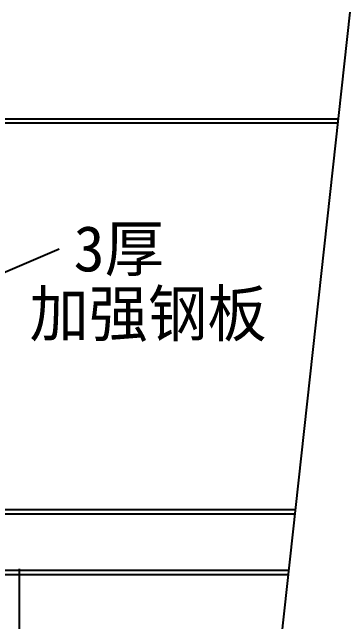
# Model space of a CAD drawing. Header units: metres. Extents: x -1 to 5294, y 0 to 7029.
# Drawn here: x 3415 to 3859, y 5350 to 6152 of the extents above; entities that cross this region are included whole.
import ezdxf

# ---------------------------------------------------------------- set-up
doc = ezdxf.new("R2010")
doc.units = ezdxf.units.M
for name, color, linetype in [('3', 3, 'Continuous'), ('DIM', 3, 'Continuous'), ('TEXT', 3, 'Continuous')]:
    doc.layers.add(name, color=color, linetype=linetype)
doc.dimstyles.get("Standard").update_dxf_attribs({"dimtxt": 2.5, "dimasz": 2.5, "dimexe": 1.25, "dimexo": 0.625, "dimtad": 1, "dimcen": 2.5, "dimazin": 3, "dimtfac": 1, "dimtmove": 0, "dimatfit": 3})

msp = doc.modelspace()

# ---------------------------------------------------------------- linework, layer by layer
at = {"layer": '3'}
for p, q in [((3859.1, 6151.61), (3766.85, 5313.05)), ((3305.55, 6011.54), (3843.69, 6011.54)), ((3843.03, 6005.54), (3311.55, 6005.54)), ((3253.55, 5497.54), (3787.15, 5497.54)), ((3786.49, 5491.54), (3259.55, 5491.54)), ((3345.55, 5417.54), (3778.35, 5417.54)), ((3777.69, 5411.54), (3339.55, 5411.54))]:
    msp.add_line(p, q, dxfattribs=at)

# ---------------------------------------------------------------- texts
at = {"layer": 'TEXT'}
for s, p in [('3厚', (3495.64, 5810.66)), ('加强钢板', (3437.56, 5725.24))]:
    msp.add_text(s, height=60, dxfattribs=at).set_placement(p)

# ---------------------------------------------------------------- leaders
at = {"layer": 'DIM'}
for points in [[(3148.13, 5700.14), (3476.64, 5840.48)], [(3423.83, 5419.53), (3423.83, 5046.17), (3490.07, 5046.17)]]:
    msp.add_leader(points, dimstyle='Standard', dxfattribs=at)

doc.saveas('drawing.dxf')
